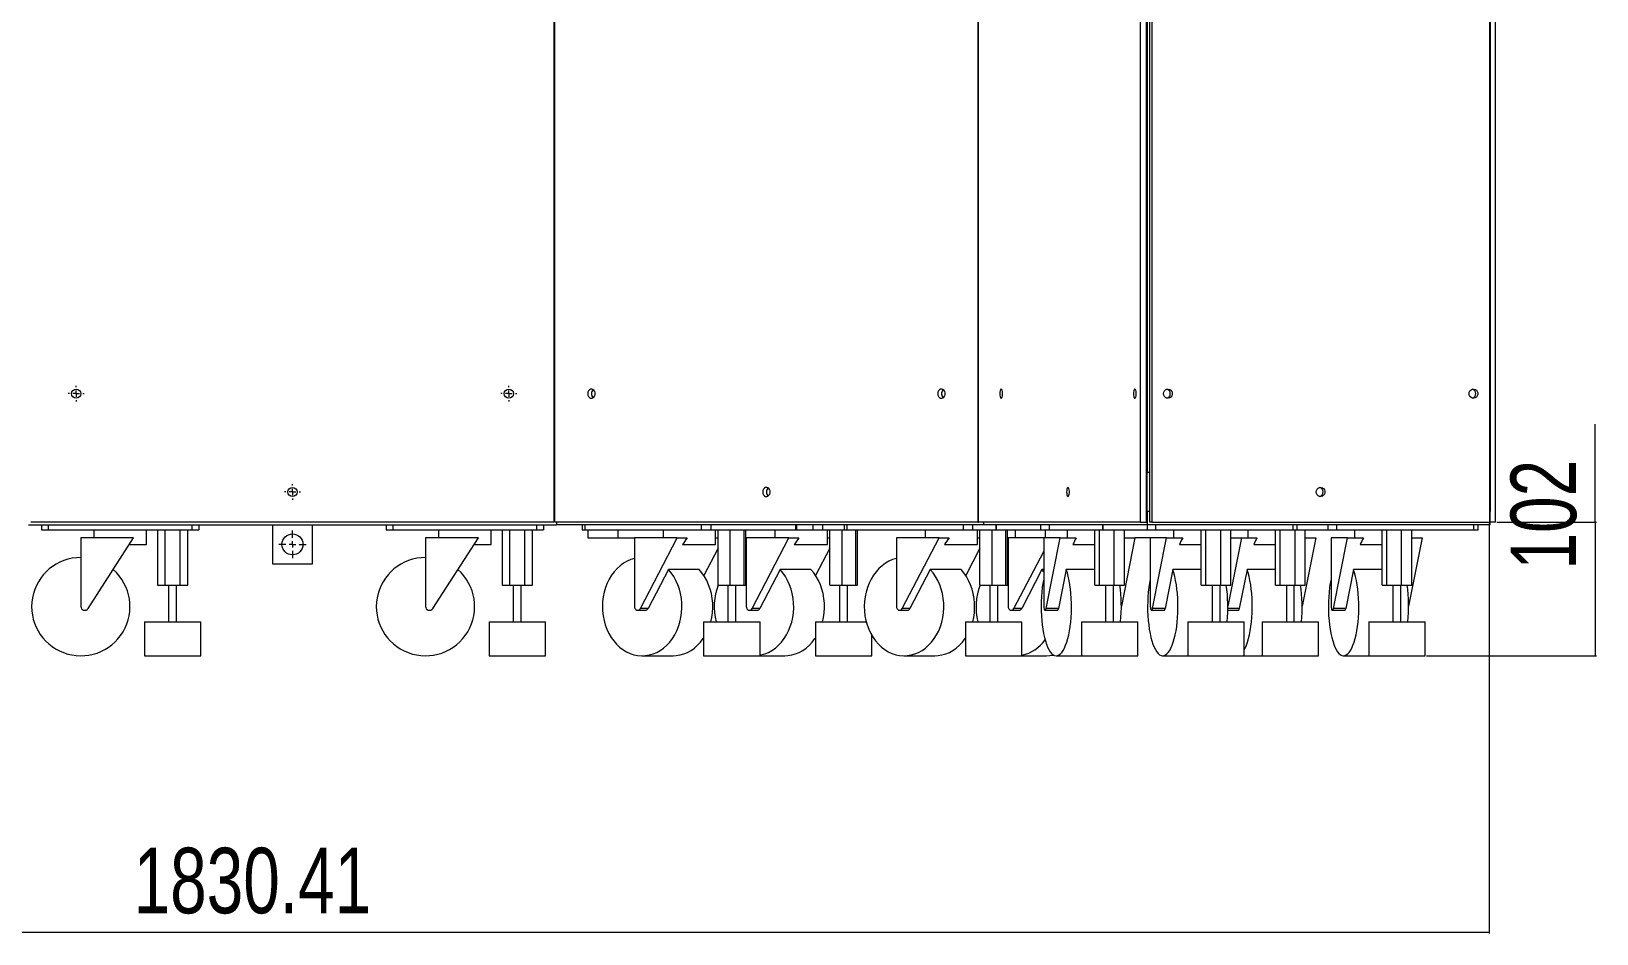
# Model space of a CAD drawing. Header units: millimetres. Extents: x 1529 to 6255, y 1713 to 5797.
# Drawn here: x 2579 to 3773, y 1713 to 2401 of the extents above; entities that cross this region are included whole.
import ezdxf

# ---------------------------------------------------------------- set-up
doc = ezdxf.new("R2010")
doc.units = ezdxf.units.MM
doc.styles.add('SLDTEXTSTYLE0', font='TXT', dxfattribs={"width": 0.75})
doc.dimstyles.new('SLDDIMSTYLE0', dxfattribs={"dimtxt": 50, "dimasz": 3.302, "dimexe": 0, "dimexo": 0.0625, "dimgap": 12.5, "dimtad": 1, "dimrnd": 1e-09, "dimzin": 12, "dimdsep": 46, "dimtxsty": 'SLDTEXTSTYLE0', "dimsah": 1, "dimcen": 0.09, "dimadec": 0, "dimazin": 3, "dimtfac": 1, "dimtofl": 0, "dimtmove": 0, "dimatfit": 3, "dimfxl": 0, "dimfrac": 2, "dimtolj": 1, "dimtzin": 12, "dimarcsym": 0})

# ---------------------------------------------------------------- blocks, each defined once
blk = doc.blocks.new('_D_3')
at = {"color": 7, "linetype": 'Continuous', "lineweight": 0}
for p, q in [((1860.5, 2025.7), (1860.5, 1712.8)), ((3690.9, 2025.7), (3690.9, 1712.8)), ((1860.5, 1713.8), (3690.9, 1713.8))]:
    blk.add_line(p, q, dxfattribs=at)
for points in [[(1860.5, 1713.8), (1863.8, 1713.3), (1863.8, 1714.3)], [(3690.9, 1713.8), (3687.6, 1714.3), (3687.6, 1713.3)]]:
    blk.add_solid(points, dxfattribs=at)
at = {"color": 7, "linetype": 'Continuous', "lineweight": 0, "insert": (2656.9, 1778.2), "char_height": 50, "attachment_point": 1, "style": 'SLDTEXTSTYLE0'}
blk.add_mtext('1830.41', dxfattribs=at)
blk = doc.blocks.new('_D_4')
at = {"color": 7, "linetype": 'Continuous', "lineweight": 0}
for p, q in [((3771.7, 2026.7), (3771.7, 2101.3)), ((3696.7, 2026.7), (3772.7, 2026.7)), ((3771.7, 2026.7), (3771.7, 1924.7)), ((3643, 1924.7), (3772.7, 1924.7))]:
    blk.add_line(p, q, dxfattribs=at)
for points in [[(3771.7, 2026.7), (3771.2, 2023.4), (3772.2, 2023.4)], [(3771.7, 1924.7), (3772.2, 1928), (3771.2, 1928)]]:
    blk.add_solid(points, dxfattribs=at)
at = {"color": 7, "linetype": 'Continuous', "lineweight": 0, "insert": (3707.2, 1990.5), "char_height": 50, "attachment_point": 1, "rotation": 90, "style": 'SLDTEXTSTYLE0'}
blk.add_mtext('102', dxfattribs=at)
blk = doc.blocks.new('SW_CENTERMARKSYMBOL_4')
at = {"color": 0, "linetype": 'Continuous', "lineweight": 0}
for p, q in [((-5, 0), (-6, 0)), ((0, 0), (-2.5, 0)), ((0, 5), (0, 6)), ((0, 0), (0, 2.5)), ((0, 0), (0, -2.5)), ((0, 0), (2.5, 0)), ((5, 0), (6, 0)), ((0, -5), (0, -6))]:
    blk.add_line(p, q, dxfattribs=at)
blk = doc.blocks.new('SW_CENTERMARKSYMBOL_5')
at = {"color": 0, "linetype": 'Continuous', "lineweight": 0}
for p, q in [((-5, 0), (-6, 0)), ((0, 0), (-2.5, 0)), ((0, 5), (0, 6)), ((0, 0), (0, 2.5)), ((0, 0), (0, -2.5)), ((0, 0), (2.5, 0)), ((5, 0), (6, 0)), ((0, -5), (0, -6))]:
    blk.add_line(p, q, dxfattribs=at)
blk = doc.blocks.new('SW_CENTERMARKSYMBOL_6')
at = {"color": 0, "linetype": 'Continuous', "lineweight": 0}
for p, q in [((-5, 0), (-6, 0)), ((0, 0), (-2.5, 0)), ((0, 5), (0, 6)), ((0, 0), (0, 2.5)), ((0, 0), (0, -2.5)), ((0, 0), (2.5, 0)), ((5, 0), (6, 0)), ((0, -5), (0, -6))]:
    blk.add_line(p, q, dxfattribs=at)
blk = doc.blocks.new('SW_CENTERMARKSYMBOL_9')
at = {"color": 0, "linetype": 'Continuous', "lineweight": 0}
for p, q in [((-5, 0), (-10.5, 0)), ((0, 0), (-2.5, 0)), ((0, 5), (0, 10.5)), ((0, 0), (0, 2.5)), ((0, 0), (0, -2.5)), ((0, 0), (2.5, 0)), ((5, 0), (10.5, 0)), ((0, -5), (0, -10.5))]:
    blk.add_line(p, q, dxfattribs=at)

msp = doc.modelspace()

# ---------------------------------------------------------------- linework, layer by layer
at = {"color": 7, "linetype": 'Continuous', "lineweight": 15}
for p, q in [((2977.557, 2722.678), (2977.557, 2026.678)), ((2978.236, 2026.678), (2978.236, 2722.678)), ((3300.953, 2722.678), (3300.953, 2026.678)), ((3301.373, 2026.678), (3301.373, 2722.678)), ((3424.64, 2722.678), (3424.64, 2026.678)), ((3429.396, 2026.678), (3429.396, 2722.678)), ((3431.916, 2026.678), (3431.916, 2722.678)), ((3433.461, 2722.678), (3433.461, 2026.678)), ((3691.197, 2722.678), (3691.197, 2026.678)), ((3695.691, 2026.678), (3695.691, 2722.678)), ((3430.013, 2684.678), (3430.013, 2064.678)), ((3691.554, 2684.678), (3691.554, 2064.678)), ((3430.013, 2064.678), (3429.396, 2064.678)), ((3430.013, 2064.678), (3431.916, 2064.678)), ((3430.013, 2034.678), (3430.013, 2064.678)), ((3691.554, 2064.678), (3691.197, 2064.678)), ((3691.554, 2064.678), (3691.554, 2034.678)), ((2977.557, 2034.678), (2978.236, 2034.678)), ((3429.396, 2034.678), (3430.014, 2034.678)), ((3430.013, 2034.678), (3429.396, 2034.678)), ((3430.014, 2034.678), (3430.013, 2034.678)), ((3430.014, 2034.678), (3430.014, 2024.678)), ((3431.916, 2034.678), (3430.014, 2034.678)), ((3691.554, 2034.678), (3691.197, 2034.678)), ((3691.554, 2024.678), (3691.554, 2034.678)), ((2576.657, 2024.678), (2979.557, 2024.678)), ((2977.557, 2026.678), (2578.657, 2026.678)), ((2586.657, 2024.678), (2586.657, 2020.678)), ((2586.657, 2020.678), (2591.657, 2020.678)), ((2591.657, 2024.678), (2591.657, 2020.678)), ((2591.657, 2020.678), (2701.657, 2020.678)), ((2626.657, 2020.678), (2626.657, 2014.678)), ((2666.657, 2009.678), (2666.657, 2020.678)), ((2675.11, 2020.678), (2675.11, 1978.678)), ((2680.883, 1978.678), (2680.883, 2020.678)), ((2692.43, 1978.678), (2692.43, 2020.678)), ((2698.204, 1978.678), (2698.204, 2020.678)), ((2701.657, 2020.678), (2701.657, 2024.678)), ((2701.657, 2020.678), (2706.657, 2020.678)), ((2706.657, 2024.678), (2706.657, 2020.678)), ((2763.107, 1994.678), (2763.107, 2024.678)), ((2793.107, 2024.678), (2793.107, 1994.678)), ((2849.557, 2024.678), (2849.557, 2020.678)), ((2849.557, 2020.678), (2854.557, 2020.678)), ((2854.557, 2024.678), (2854.557, 2020.678)), ((2854.557, 2020.678), (2964.557, 2020.678)), ((2889.557, 2020.678), (2889.557, 2014.678)), ((2929.557, 2009.678), (2929.557, 2020.678)), ((2938.01, 2020.678), (2938.01, 1978.678)), ((2943.783, 1978.678), (2943.783, 2020.678)), ((2955.33, 1978.678), (2955.33, 2020.678)), ((2961.104, 1978.678), (2961.104, 2020.678)), ((2964.557, 2020.678), (2964.557, 2024.678)), ((2964.557, 2020.678), (2969.557, 2020.678)), ((2969.557, 2024.678), (2969.557, 2020.678)), ((3300.953, 2026.678), (2978.236, 2026.678)), ((2979.557, 2026.678), (2979.557, 2024.678)), ((3305.51, 2024.678), (2979.557, 2024.678)), ((2999.042, 2024.678), (2999.042, 2020.678)), ((2999.042, 2020.678), (3001.103, 2020.678)), ((3001.103, 2024.678), (3001.103, 2020.678)), ((3001.103, 2020.678), (3090.095, 2020.678)), ((3003.498, 2020.678), (3003.498, 2014.678)), ((3026.151, 2020.678), (3026.151, 2014.678)), ((3060.867, 2020.678), (3060.867, 2014.678)), ((3090.095, 2020.678), (3090.095, 2024.678)), ((3090.095, 2020.678), (3097.079, 2020.678)), ((3097.079, 2024.678), (3097.079, 2020.678)), ((3097.079, 2020.678), (3161.736, 2020.678)), ((3100.867, 2009.678), (3100.867, 2020.678)), ((3102.679, 1978.678), (3102.679, 2020.678)), ((3112.02, 1978.678), (3112.02, 2020.678)), ((3122.569, 1978.678), (3122.569, 2020.678)), ((3123.776, 1978.678), (3123.776, 2020.678)), ((3146.095, 2020.678), (3146.095, 2014.678)), ((3161.736, 2024.678), (3161.736, 2020.678)), ((3161.736, 2020.678), (3162.691, 2020.678)), ((3162.691, 2020.678), (3162.691, 2024.678)), ((3162.691, 2020.678), (3175.324, 2020.678)), ((3175.324, 2020.678), (3175.324, 2024.678)), ((3175.324, 2020.678), (3182.308, 2020.678)), ((3182.308, 2024.678), (3182.308, 2020.678)), ((3182.308, 2020.678), (3198.789, 2020.678)), ((3186.095, 2009.678), (3186.095, 2020.678)), ((3187.907, 1978.678), (3187.907, 2020.678)), ((3197.249, 1978.678), (3197.249, 2020.678)), ((3198.789, 2024.678), (3198.789, 2020.678)), ((3198.789, 2020.678), (3200.85, 2020.678)), ((3200.85, 2024.678), (3200.85, 2020.678)), ((3200.85, 2020.678), (3289.842, 2020.678)), ((3207.798, 1978.678), (3207.798, 2020.678)), ((3209.005, 1978.678), (3209.005, 2020.678)), ((3260.613, 2020.678), (3260.613, 2014.678)), ((3289.842, 2020.678), (3289.842, 2024.678)), ((3289.842, 2020.678), (3296.826, 2020.678)), ((3296.826, 2024.678), (3296.826, 2020.678)), ((3296.826, 2020.678), (3314.656, 2020.678)), ((3300.613, 2009.678), (3300.613, 2020.678)), ((3300.953, 2026.678), (3301.373, 2026.678)), ((3424.64, 2026.678), (3301.373, 2026.678)), ((3302.425, 1978.678), (3302.425, 2020.678)), ((3305.51, 2024.678), (3305.51, 2026.678)), ((3430.014, 2024.678), (3305.51, 2024.678)), ((3311.767, 1978.678), (3311.767, 2020.678)), ((3314.656, 2024.678), (3314.656, 2020.678)), ((3314.656, 2020.678), (3314.901, 2020.678)), ((3314.901, 2024.678), (3314.901, 2020.678)), ((3314.901, 2020.678), (3348.893, 2020.678)), ((3322.315, 1978.678), (3322.315, 2020.678)), ((3323.522, 1978.678), (3323.522, 2020.678)), ((3329.451, 2014.678), (3329.451, 2020.678)), ((3348.893, 2020.678), (3348.893, 2024.678)), ((3348.893, 2020.678), (3355.193, 2020.678)), ((3352.104, 2020.678), (3352.104, 2014.678)), ((3355.193, 2024.678), (3355.193, 2020.678)), ((3355.193, 2020.678), (3395.897, 2020.678)), ((3368.96, 2020.678), (3368.96, 2014.678)), ((3390.026, 1978.678), (3390.026, 2020.678)), ((3393.595, 1978.678), (3393.595, 2020.678)), ((3395.897, 2024.678), (3395.897, 2020.678)), ((3395.897, 2020.678), (3396.142, 2020.678)), ((3396.142, 2024.678), (3396.142, 2020.678)), ((3396.142, 2020.678), (3430.133, 2020.678)), ((3404.889, 1978.678), (3404.889, 2020.678)), ((3412.616, 1978.678), (3412.616, 2020.678)), ((3424.64, 2026.678), (3429.396, 2026.678)), ((3691.554, 2024.678), (3430.014, 2024.678)), ((3430.133, 2020.678), (3430.133, 2024.678)), ((3430.133, 2020.678), (3436.434, 2020.678)), ((3433.461, 2026.678), (3431.916, 2026.678)), ((3433.461, 2026.678), (3691.197, 2026.678)), ((3436.434, 2024.678), (3436.434, 2020.678)), ((3436.434, 2020.678), (3541.05, 2020.678)), ((3450.201, 2020.678), (3450.201, 2014.678)), ((3471.267, 1978.678), (3471.267, 2020.678)), ((3474.835, 1978.678), (3474.835, 2020.678)), ((3486.13, 1978.678), (3486.13, 2020.678)), ((3493.856, 1978.678), (3493.856, 2020.678)), ((3506.864, 2020.678), (3506.864, 2014.678)), ((3527.93, 1978.678), (3527.93, 2020.678)), ((3531.498, 1978.678), (3531.498, 2020.678)), ((3541.05, 2024.678), (3541.05, 2020.678)), ((3541.05, 2020.678), (3544.505, 2020.678)), ((3542.792, 1978.678), (3542.792, 2020.678)), ((3544.505, 2020.678), (3544.505, 2024.678)), ((3544.505, 2020.678), (3568.037, 2020.678)), ((3550.519, 1978.678), (3550.519, 2020.678)), ((3568.037, 2020.678), (3568.037, 2024.678)), ((3568.037, 2020.678), (3574.337, 2020.678)), ((3574.337, 2024.678), (3574.337, 2020.678)), ((3574.337, 2020.678), (3678.953, 2020.678)), ((3588.104, 2020.678), (3588.104, 2014.678)), ((3609.17, 1978.678), (3609.17, 2020.678)), ((3612.738, 1978.678), (3612.738, 2020.678)), ((3624.033, 1978.678), (3624.033, 2020.678)), ((3631.759, 1978.678), (3631.759, 2020.678)), ((3678.953, 2024.678), (3678.953, 2020.678)), ((3678.953, 2020.678), (3682.408, 2020.678)), ((3682.408, 2020.678), (3682.408, 2024.678)), ((3695.691, 2026.678), (3691.554, 2026.678)), ((2616.657, 2014.678), (2616.657, 1962.365)), ((2656.968, 2014.678), (2616.657, 2014.678)), ((2622.178, 1960.738), (2656.968, 2014.678)), ((2653.743, 2009.678), (2666.657, 2009.678)), ((2879.557, 2014.678), (2879.557, 1962.365)), ((2919.868, 2014.678), (2879.557, 2014.678)), ((2885.078, 1960.738), (2919.868, 2014.678)), ((2916.643, 2009.678), (2929.557, 2009.678)), ((3003.498, 2014.678), (3026.151, 2014.678)), ((3026.151, 2014.678), (3038.962, 2014.678)), ((3038.962, 2014.678), (3038.962, 1962.365)), ((3071.575, 2014.678), (3038.962, 2014.678)), ((3043.429, 1960.738), (3071.575, 2014.678)), ((3071.575, 2014.678), (3079.135, 2014.678)), ((3075.606, 2009.678), (3100.867, 2009.678)), ((3102.679, 2006.7), (3091.836, 1985.92)), ((3100.867, 2014.678), (3102.679, 2014.678)), ((3123.776, 2014.678), (3124.191, 2014.678)), ((3124.191, 2014.678), (3124.191, 1962.365)), ((3156.804, 2014.678), (3124.191, 2014.678)), ((3128.658, 1960.738), (3156.804, 2014.678)), ((3156.804, 2014.678), (3164.364, 2014.678)), ((3160.835, 2009.678), (3186.095, 2009.678)), ((3187.907, 2006.7), (3177.064, 1985.92)), ((3186.095, 2014.678), (3187.907, 2014.678)), ((3238.709, 2014.678), (3238.709, 1962.365)), ((3271.321, 2014.678), (3238.709, 2014.678)), ((3243.175, 1960.738), (3271.321, 2014.678)), ((3271.321, 2014.678), (3278.881, 2014.678)), ((3275.352, 2009.678), (3300.613, 2009.678)), ((3302.425, 2006.7), (3291.582, 1985.92)), ((3300.613, 2014.678), (3302.425, 2014.678)), ((3323.938, 2014.678), (3323.938, 1962.365)), ((3329.451, 2014.678), (3323.938, 2014.678)), ((3351.158, 2014.678), (3329.451, 2014.678)), ((3351.158, 2014.678), (3351.158, 1962.365)), ((3363.615, 2014.678), (3351.158, 2014.678)), ((3352.864, 1960.738), (3363.615, 2014.678)), ((3363.615, 2014.678), (3375.848, 2014.678)), ((3373.363, 2009.678), (3390.026, 2009.678)), ((3420.678, 2014.678), (3410.298, 1962.599)), ((3412.616, 2014.678), (3420.678, 2014.678)), ((3432.399, 2014.678), (3420.678, 2014.678)), ((3432.399, 2014.678), (3432.399, 1962.365)), ((3444.855, 2014.678), (3432.399, 2014.678)), ((3434.105, 1960.738), (3444.855, 2014.678)), ((3444.855, 2014.678), (3457.089, 2014.678)), ((3454.603, 2009.678), (3471.267, 2009.678)), ((3501.919, 2014.678), (3491.539, 1962.599)), ((3493.856, 2014.678), (3501.919, 2014.678)), ((3501.919, 2014.678), (3513.751, 2014.678)), ((3511.266, 2009.678), (3527.93, 2009.678)), ((3558.581, 2014.678), (3548.202, 1962.599)), ((3550.519, 2014.678), (3558.581, 2014.678)), ((3570.302, 2014.678), (3570.302, 1962.365)), ((3582.759, 2014.678), (3570.302, 2014.678)), ((3572.008, 1960.738), (3582.759, 2014.678)), ((3582.759, 2014.678), (3594.992, 2014.678)), ((3592.506, 2009.678), (3609.17, 2009.678)), ((3639.822, 2014.678), (3629.442, 1962.599)), ((3631.759, 2014.678), (3639.822, 2014.678)), ((2793.107, 1994.678), (2763.107, 1994.678)), ((3328.404, 1960.738), (3351.158, 2004.345)), ((3064.796, 1990.423), (3049.307, 1960.738)), ((3088.308, 1990.423), (3064.796, 1990.423)), ((3150.025, 1990.423), (3134.536, 1960.738)), ((3173.537, 1990.423), (3150.025, 1990.423)), ((3264.543, 1990.423), (3249.053, 1960.738)), ((3288.054, 1990.423), (3264.543, 1990.423)), ((3349.772, 1990.423), (3334.282, 1960.738)), ((3351.158, 1990.423), (3349.772, 1990.423)), ((3351.158, 1988.83), (3349.772, 1990.423)), ((3368.291, 1990.423), (3362.375, 1960.738)), ((3390.026, 1990.423), (3368.291, 1990.423)), ((3449.532, 1990.423), (3443.615, 1960.738)), ((3471.267, 1990.423), (3449.532, 1990.423)), ((3506.194, 1990.423), (3500.278, 1960.738)), ((3527.93, 1990.423), (3506.194, 1990.423)), ((3587.435, 1990.423), (3581.519, 1960.738)), ((3609.17, 1990.423), (3587.435, 1990.423)), ((2675.11, 1978.678), (2680.883, 1978.678)), ((2680.883, 1978.678), (2692.43, 1978.678)), ((2683.657, 1978.678), (2683.657, 1950.678)), ((2689.657, 1950.678), (2689.657, 1978.678)), ((2692.43, 1978.678), (2698.204, 1978.678)), ((2938.01, 1978.678), (2943.783, 1978.678)), ((2943.783, 1978.678), (2955.33, 1978.678)), ((2946.557, 1978.678), (2946.557, 1950.678)), ((2952.557, 1950.678), (2952.557, 1978.678)), ((2955.33, 1978.678), (2961.104, 1978.678)), ((3102.679, 1978.678), (3112.02, 1978.678)), ((3110.227, 1978.678), (3110.227, 1950.678)), ((3112.02, 1978.678), (3122.569, 1978.678)), ((3116.227, 1950.678), (3116.227, 1978.678)), ((3122.569, 1978.678), (3123.776, 1978.678)), ((3187.907, 1978.678), (3197.249, 1978.678)), ((3195.456, 1978.678), (3195.456, 1950.678)), ((3197.249, 1978.678), (3207.798, 1978.678)), ((3201.456, 1950.678), (3201.456, 1978.678)), ((3207.798, 1978.678), (3209.005, 1978.678)), ((3302.425, 1978.678), (3311.767, 1978.678)), ((3309.974, 1978.678), (3309.974, 1950.678)), ((3311.767, 1978.678), (3322.315, 1978.678)), ((3315.973, 1950.678), (3315.973, 1978.678)), ((3322.315, 1978.678), (3323.522, 1978.678)), ((3390.026, 1978.678), (3393.595, 1978.678)), ((3393.595, 1978.678), (3404.889, 1978.678)), ((3398.321, 1978.678), (3398.321, 1950.678)), ((3404.321, 1950.678), (3404.321, 1978.678)), ((3404.889, 1978.678), (3412.616, 1978.678)), ((3471.267, 1978.678), (3474.835, 1978.678)), ((3474.835, 1978.678), (3486.13, 1978.678)), ((3479.562, 1978.678), (3479.562, 1950.678)), ((3485.562, 1950.678), (3485.562, 1978.678)), ((3486.13, 1978.678), (3493.856, 1978.678)), ((3527.93, 1978.678), (3531.498, 1978.678)), ((3531.498, 1978.678), (3542.792, 1978.678)), ((3536.224, 1978.678), (3536.224, 1950.678)), ((3542.224, 1950.678), (3542.224, 1978.678)), ((3542.792, 1978.678), (3550.519, 1978.678)), ((3609.17, 1978.678), (3612.738, 1978.678)), ((3612.738, 1978.678), (3624.033, 1978.678)), ((3617.465, 1978.678), (3617.465, 1950.678)), ((3623.465, 1950.678), (3623.465, 1978.678)), ((3624.033, 1978.678), (3631.759, 1978.678)), ((3041.39, 1959.365), (3047.267, 1959.365)), ((3049.307, 1960.738), (3043.429, 1960.738)), ((3126.618, 1959.365), (3132.496, 1959.365)), ((3134.536, 1960.738), (3128.658, 1960.738)), ((3241.136, 1959.365), (3247.014, 1959.365)), ((3249.053, 1960.738), (3243.175, 1960.738)), ((3326.365, 1959.365), (3332.243, 1959.365)), ((3334.282, 1960.738), (3328.404, 1960.738)), ((3352.085, 1959.365), (3361.596, 1959.365)), ((3362.375, 1960.738), (3352.864, 1960.738)), ((3433.326, 1959.365), (3442.836, 1959.365)), ((3443.615, 1960.738), (3434.105, 1960.738)), ((3491.507, 1959.365), (3499.499, 1959.365)), ((3571.229, 1959.365), (3580.739, 1959.365)), ((3581.519, 1960.738), (3572.008, 1960.738)), ((2665.157, 1950.678), (2665.157, 1924.678)), ((2665.157, 1950.678), (2708.157, 1950.678)), ((2708.157, 1924.678), (2708.157, 1950.678)), ((2928.057, 1950.678), (2928.057, 1924.678)), ((2928.057, 1950.678), (2971.057, 1950.678)), ((2971.057, 1924.678), (2971.057, 1950.678)), ((3091.727, 1950.678), (3091.727, 1924.678)), ((3091.727, 1950.678), (3134.727, 1950.678)), ((3134.727, 1924.678), (3134.727, 1950.678)), ((3176.956, 1950.678), (3176.956, 1924.678)), ((3176.956, 1950.678), (3215.71, 1950.678)), ((3291.474, 1950.678), (3291.474, 1924.678)), ((3291.474, 1950.678), (3334.474, 1950.678)), ((3334.474, 1924.678), (3334.474, 1950.678)), ((3379.821, 1950.678), (3379.821, 1924.678)), ((3379.821, 1950.678), (3422.821, 1950.678)), ((3422.821, 1924.678), (3422.821, 1950.678)), ((3461.062, 1950.678), (3461.062, 1924.678)), ((3461.062, 1950.678), (3504.062, 1950.678)), ((3504.062, 1924.678), (3504.062, 1950.678)), ((3517.724, 1950.678), (3517.724, 1924.678)), ((3517.724, 1950.678), (3560.724, 1950.678)), ((3560.724, 1924.678), (3560.724, 1950.678)), ((3598.965, 1950.678), (3598.965, 1924.678)), ((3598.965, 1950.678), (3641.965, 1950.678)), ((3641.965, 1924.678), (3641.965, 1950.678)), ((3219.956, 1924.678), (3219.956, 1940.284)), ((2665.157, 1924.678), (2708.157, 1924.678)), ((2928.057, 1924.678), (2971.057, 1924.678)), ((3044.84, 1924.678), (3068.352, 1924.678)), ((3091.727, 1924.678), (3134.727, 1924.678)), ((3134.727, 1924.678), (3153.581, 1924.678)), ((3176.956, 1924.678), (3219.956, 1924.678)), ((3244.587, 1924.678), (3268.098, 1924.678)), ((3291.474, 1924.678), (3334.474, 1924.678)), ((3334.474, 1924.678), (3353.327, 1924.678)), ((3360.669, 1924.678), (3379.821, 1924.678)), ((3379.821, 1924.678), (3422.821, 1924.678)), ((3441.909, 1924.678), (3461.062, 1924.678)), ((3461.062, 1924.678), (3504.062, 1924.678)), ((3504.062, 1924.678), (3517.724, 1924.678)), ((3517.724, 1924.678), (3560.724, 1924.678)), ((3579.812, 1924.678), (3598.965, 1924.678)), ((3598.965, 1924.678), (3641.965, 1924.678))]:
    msp.add_line(p, q, dxfattribs=at)
at = {"color": 8, "linetype": 'Continuous', "lineweight": 15}
msp.add_line((3500.278, 1960.738), (3491.531, 1960.738), dxfattribs=at)
at = {"color": 7, "linetype": 'Continuous', "lineweight": 15, "flags": 128}
for points in [[(3003.276, 2124.678), (3003.429, 2123.542), (3003.873, 2122.529), (3004.558, 2121.748), (3005.412, 2121.285), (3006.341, 2121.19), (3007.245, 2121.473), (3008.025, 2122.103), (3008.597, 2123.012), (3008.9, 2124.102), (3008.9, 2125.254), (3008.597, 2126.344), (3008.025, 2127.253), (3007.245, 2127.883), (3006.341, 2128.166), (3005.412, 2128.071), (3004.558, 2127.608), (3003.873, 2126.828), (3003.429, 2125.815), (3003.276, 2124.678)], [(3270.251, 2124.678), (3270.405, 2123.542), (3270.848, 2122.529), (3271.534, 2121.748), (3272.388, 2121.285), (3273.317, 2121.19), (3274.22, 2121.473), (3275, 2122.103), (3275.573, 2123.012), (3275.876, 2124.102), (3275.876, 2125.254), (3275.573, 2126.344), (3275, 2127.253), (3274.22, 2127.883), (3273.317, 2128.166), (3272.388, 2128.071), (3271.534, 2127.608), (3270.848, 2126.828), (3270.405, 2125.815), (3270.251, 2124.678)], [(3317.566, 2124.678), (3317.624, 2123.542), (3317.794, 2122.529), (3318.056, 2121.748), (3318.382, 2121.285), (3318.737, 2121.19), (3319.082, 2121.473), (3319.38, 2122.103), (3319.599, 2123.012), (3319.714, 2124.102), (3319.714, 2125.254), (3319.599, 2126.344), (3319.38, 2127.253), (3319.082, 2127.883), (3318.737, 2128.166), (3318.382, 2128.071), (3318.056, 2127.608), (3317.794, 2126.828), (3317.624, 2125.815), (3317.566, 2124.678)], [(3419.541, 2124.678), (3419.6, 2123.542), (3419.769, 2122.529), (3420.031, 2121.748), (3420.357, 2121.285), (3420.712, 2121.19), (3421.057, 2121.473), (3421.355, 2122.103), (3421.574, 2123.012), (3421.69, 2124.102), (3421.69, 2125.254), (3421.574, 2126.344), (3421.355, 2127.253), (3421.057, 2127.883), (3420.712, 2128.166), (3420.357, 2128.071), (3420.031, 2127.608), (3419.769, 2126.828), (3419.6, 2125.815), (3419.541, 2124.678)], [(3442.496, 2124.678), (3442.676, 2125.815), (3443.198, 2126.828), (3444.004, 2127.608), (3445.007, 2128.071), (3446.099, 2128.166), (3447.162, 2127.883), (3448.079, 2127.253), (3448.752, 2126.344), (3449.108, 2125.254), (3449.108, 2124.102), (3448.752, 2123.012), (3448.079, 2122.103), (3447.162, 2121.473), (3446.099, 2121.19), (3445.007, 2121.285), (3444.004, 2121.748), (3443.198, 2122.529), (3442.676, 2123.542), (3442.496, 2124.678)], [(3675.505, 2124.678), (3675.685, 2125.815), (3676.207, 2126.828), (3677.013, 2127.608), (3678.016, 2128.071), (3679.108, 2128.166), (3680.17, 2127.883), (3681.088, 2127.253), (3681.761, 2126.344), (3682.117, 2125.254), (3682.117, 2124.102), (3681.761, 2123.012), (3681.088, 2122.103), (3680.17, 2121.473), (3679.108, 2121.19), (3678.016, 2121.285), (3677.013, 2121.748), (3676.207, 2122.529), (3675.685, 2123.542), (3675.505, 2124.678)], [(3136.763, 2049.678), (3136.917, 2048.542), (3137.36, 2047.529), (3138.046, 2046.748), (3138.9, 2046.285), (3139.829, 2046.19), (3140.732, 2046.473), (3141.513, 2047.103), (3142.085, 2048.012), (3142.388, 2049.102), (3142.388, 2050.254), (3142.085, 2051.344), (3141.513, 2052.253), (3140.732, 2052.883), (3139.829, 2053.166), (3138.9, 2053.071), (3138.046, 2052.608), (3137.36, 2051.828), (3136.917, 2050.815), (3136.763, 2049.678)], [(3368.554, 2049.678), (3368.612, 2048.542), (3368.782, 2047.529), (3369.044, 2046.748), (3369.37, 2046.285), (3369.724, 2046.19), (3370.07, 2046.473), (3370.368, 2047.103), (3370.586, 2048.012), (3370.702, 2049.102), (3370.702, 2050.254), (3370.586, 2051.344), (3370.368, 2052.253), (3370.07, 2052.883), (3369.724, 2053.166), (3369.37, 2053.071), (3369.044, 2052.608), (3368.782, 2051.828), (3368.612, 2050.815), (3368.554, 2049.678)], [(3559, 2049.678), (3559.181, 2050.815), (3559.702, 2051.828), (3560.508, 2052.608), (3561.512, 2053.071), (3562.604, 2053.166), (3563.666, 2052.883), (3564.583, 2052.253), (3565.256, 2051.344), (3565.612, 2050.254), (3565.612, 2049.102), (3565.256, 2048.012), (3564.583, 2047.103), (3563.666, 2046.473), (3562.604, 2046.19), (3561.512, 2046.285), (3560.508, 2046.748), (3559.702, 2047.529), (3559.181, 2048.542), (3559, 2049.678)], [(3038.962, 1998.968), (3038.954, 1998.966), (3036.08, 1998.081), (3033.291, 1996.855), (3030.611, 1995.298), (3028.067, 1993.425), (3025.682, 1991.256), (3023.481, 1988.809), (3021.482, 1986.108), (3019.706, 1983.18), (3018.17, 1980.051), (3016.887, 1976.752), (3015.871, 1973.315), (3015.131, 1969.771), (3014.673, 1966.155), (3014.503, 1962.501), (3014.622, 1958.844), (3015.029, 1955.219), (3015.72, 1951.66), (3016.688, 1948.201), (3017.925, 1944.876), (3019.417, 1941.715), (3021.152, 1938.749), (3023.113, 1936.006), (3025.28, 1933.513), (3027.634, 1931.293), (3030.152, 1929.366), (3032.81, 1927.753), (3035.582, 1926.467), (3038.442, 1925.522), (3041.364, 1924.925), (3044.318, 1924.684), (3047.278, 1924.799), (3050.214, 1925.271), (3053.099, 1926.094), (3055.905, 1927.261), (3058.606, 1928.761), (3061.176, 1930.579), (3063.591, 1932.698), (3065.826, 1935.097), (3067.862, 1937.755), (3069.678, 1940.645), (3071.258, 1943.741), (3072.587, 1947.012), (3073.65, 1950.427), (3074.44, 1953.955), (3074.948, 1957.561), (3075.168, 1961.21), (3075.1, 1964.869), (3074.744, 1968.503), (3074.103, 1972.076), (3073.183, 1975.554), (3071.993, 1978.906), (3070.544, 1982.098), (3068.851, 1985.1), (3066.929, 1987.884), (3064.796, 1990.423), (3064.796, 1990.423)], [(3124.191, 1998.968), (3124.183, 1998.966), (3123.776, 1998.863)], [(3238.709, 1998.968), (3238.7, 1998.966), (3235.827, 1998.081), (3233.037, 1996.855), (3230.357, 1995.298), (3227.813, 1993.425), (3225.429, 1991.256), (3223.227, 1988.809), (3221.228, 1986.108), (3219.452, 1983.18), (3217.916, 1980.051), (3216.633, 1976.752), (3215.617, 1973.315), (3214.877, 1969.771), (3214.42, 1966.155), (3214.25, 1962.501), (3214.369, 1958.844), (3214.776, 1955.219), (3215.466, 1951.66), (3216.435, 1948.201), (3217.671, 1944.876), (3219.164, 1941.715), (3220.899, 1938.749), (3222.859, 1936.006), (3225.027, 1933.513), (3227.381, 1931.293), (3229.898, 1929.366), (3232.556, 1927.753), (3235.328, 1926.467), (3238.189, 1925.522), (3241.11, 1924.925), (3244.065, 1924.684), (3247.024, 1924.799), (3249.96, 1925.271), (3252.845, 1926.094), (3255.652, 1927.261), (3258.353, 1928.761), (3260.923, 1930.579), (3263.337, 1932.698), (3265.572, 1935.097), (3267.608, 1937.755), (3269.425, 1940.645), (3271.005, 1943.741), (3272.333, 1947.012), (3273.397, 1950.427), (3274.186, 1953.955), (3274.694, 1957.561), (3274.915, 1961.21), (3274.847, 1964.869), (3274.49, 1968.503), (3273.849, 1972.076), (3272.929, 1975.554), (3271.739, 1978.906), (3270.291, 1982.098), (3268.597, 1985.1), (3266.675, 1987.884), (3264.543, 1990.423), (3264.543, 1990.423)], [(3323.938, 1998.968), (3323.929, 1998.966), (3323.522, 1998.863)], [(3097.228, 1950.678), (3097.951, 1953.955), (3098.459, 1957.561), (3098.68, 1961.21), (3098.612, 1964.869), (3098.255, 1968.503), (3097.614, 1972.076), (3096.694, 1975.554), (3095.504, 1978.906), (3094.056, 1982.098), (3092.362, 1985.1), (3090.44, 1987.884), (3088.308, 1990.423)], [(3134.727, 1925.123), (3135.443, 1925.271), (3138.328, 1926.094), (3141.134, 1927.261), (3143.835, 1928.761), (3146.405, 1930.579), (3148.819, 1932.698), (3151.055, 1935.097), (3153.091, 1937.755), (3154.907, 1940.645), (3156.487, 1943.741), (3157.815, 1947.012), (3158.879, 1950.427), (3159.669, 1953.955), (3160.176, 1957.561), (3160.397, 1961.21), (3160.329, 1964.869), (3159.973, 1968.503), (3159.332, 1972.076), (3158.412, 1975.554), (3157.222, 1978.906), (3155.773, 1982.098), (3154.08, 1985.1), (3152.158, 1987.884), (3150.025, 1990.423)], [(3182.457, 1950.678), (3183.18, 1953.955), (3183.688, 1957.561), (3183.909, 1961.21), (3183.841, 1964.869), (3183.484, 1968.503), (3182.843, 1972.076), (3181.923, 1975.554), (3180.733, 1978.906), (3179.285, 1982.098), (3177.591, 1985.1), (3175.669, 1987.884), (3173.537, 1990.423)], [(3296.974, 1950.678), (3297.698, 1953.955), (3298.205, 1957.561), (3298.426, 1961.21), (3298.358, 1964.869), (3298.002, 1968.503), (3297.36, 1972.076), (3296.441, 1975.554), (3295.251, 1978.906), (3293.802, 1982.098), (3292.109, 1985.1), (3290.187, 1987.884), (3288.054, 1990.423)], [(3351.158, 1983.603), (3351.068, 1983.18), (3350.481, 1980.051), (3349.991, 1976.752), (3349.603, 1973.315), (3349.321, 1969.771), (3349.146, 1966.155), (3349.081, 1962.501), (3349.126, 1958.844), (3349.282, 1955.219), (3349.546, 1951.66), (3349.916, 1948.201), (3350.388, 1944.876), (3350.958, 1941.715), (3351.621, 1938.749), (3352.37, 1936.006), (3353.197, 1933.513), (3354.097, 1931.293), (3355.058, 1929.366), (3356.073, 1927.753), (3357.132, 1926.467), (3358.225, 1925.522), (3359.341, 1924.925), (3360.469, 1924.684), (3361.6, 1924.799), (3362.721, 1925.271), (3363.823, 1926.094), (3364.895, 1927.261), (3365.927, 1928.761), (3366.908, 1930.579), (3367.831, 1932.698), (3368.685, 1935.097), (3369.462, 1937.755), (3370.156, 1940.645), (3370.759, 1943.741), (3371.267, 1947.012), (3371.673, 1950.427), (3371.975, 1953.955), (3372.169, 1957.561), (3372.253, 1961.21), (3372.227, 1964.869), (3372.091, 1968.503), (3371.846, 1972.076), (3371.495, 1975.554), (3371.04, 1978.906), (3370.487, 1982.098), (3369.84, 1985.1), (3369.106, 1987.884), (3368.291, 1990.423), (3368.291, 1990.423)], [(3432.399, 1983.603), (3432.309, 1983.18), (3431.722, 1980.051), (3431.232, 1976.752), (3430.844, 1973.315), (3430.561, 1969.771), (3430.386, 1966.155), (3430.322, 1962.501), (3430.367, 1958.844), (3430.522, 1955.219), (3430.786, 1951.66), (3431.156, 1948.201), (3431.628, 1944.876), (3432.199, 1941.715), (3432.861, 1938.749), (3433.61, 1936.006), (3434.438, 1933.513), (3435.337, 1931.293), (3436.299, 1929.366), (3437.314, 1927.753), (3438.373, 1926.467), (3439.465, 1925.522), (3440.581, 1924.925), (3441.71, 1924.684), (3442.84, 1924.799), (3443.962, 1925.271), (3445.064, 1926.094), (3446.136, 1927.261), (3447.167, 1928.761), (3448.149, 1930.579), (3449.071, 1932.698), (3449.925, 1935.097), (3450.703, 1937.755), (3451.397, 1940.645), (3452, 1943.741), (3452.507, 1947.012), (3452.914, 1950.427), (3453.215, 1953.955), (3453.409, 1957.561), (3453.494, 1961.21), (3453.468, 1964.869), (3453.331, 1968.503), (3453.086, 1972.076), (3452.735, 1975.554), (3452.281, 1978.906), (3451.727, 1982.098), (3451.081, 1985.1), (3450.346, 1987.884), (3449.532, 1990.423), (3449.532, 1990.423)], [(3504.062, 1929.153), (3504.812, 1930.579), (3505.734, 1932.698), (3506.588, 1935.097), (3507.365, 1937.755), (3508.059, 1940.645), (3508.663, 1943.741), (3509.17, 1947.012), (3509.576, 1950.427), (3509.878, 1953.955), (3510.072, 1957.561), (3510.156, 1961.21), (3510.13, 1964.869), (3509.994, 1968.503), (3509.749, 1972.076), (3509.398, 1975.554), (3508.943, 1978.906), (3508.39, 1982.098), (3507.743, 1985.1), (3507.009, 1987.884), (3506.194, 1990.423)], [(3570.302, 1983.603), (3570.212, 1983.18), (3569.625, 1980.051), (3569.135, 1976.752), (3568.747, 1973.315), (3568.464, 1969.771), (3568.29, 1966.155), (3568.225, 1962.501), (3568.27, 1958.844), (3568.426, 1955.219), (3568.689, 1951.66), (3569.059, 1948.201), (3569.532, 1944.876), (3570.102, 1941.715), (3570.764, 1938.749), (3571.513, 1936.006), (3572.341, 1933.513), (3573.24, 1931.293), (3574.202, 1929.366), (3575.217, 1927.753), (3576.276, 1926.467), (3577.369, 1925.522), (3578.485, 1924.925), (3579.613, 1924.684), (3580.743, 1924.799), (3581.865, 1925.271), (3582.967, 1926.094), (3584.039, 1927.261), (3585.071, 1928.761), (3586.052, 1930.579), (3586.974, 1932.698), (3587.828, 1935.097), (3588.606, 1937.755), (3589.3, 1940.645), (3589.903, 1943.741), (3590.411, 1947.012), (3590.817, 1950.427), (3591.119, 1953.955), (3591.312, 1957.561), (3591.397, 1961.21), (3591.371, 1964.869), (3591.235, 1968.503), (3590.99, 1972.076), (3590.638, 1975.554), (3590.184, 1978.906), (3589.631, 1982.098), (3588.984, 1985.1), (3588.25, 1987.884), (3587.435, 1990.423), (3587.435, 1990.423)], [(3038.962, 1962.365), (3039.087, 1961.418), (3039.446, 1960.568), (3040.004, 1959.901), (3040.704, 1959.487), (3041.474, 1959.366), (3042.235, 1959.552), (3042.91, 1960.026), (3043.429, 1960.738)], [(3124.191, 1962.365), (3124.315, 1961.418), (3124.675, 1960.568), (3125.233, 1959.901), (3125.933, 1959.487), (3126.703, 1959.366), (3127.464, 1959.552), (3128.139, 1960.026), (3128.658, 1960.738)], [(3238.709, 1962.365), (3238.833, 1961.418), (3239.192, 1960.568), (3239.75, 1959.901), (3240.45, 1959.487), (3241.22, 1959.366), (3241.981, 1959.552), (3242.656, 1960.026), (3243.175, 1960.738)], [(3323.938, 1962.365), (3324.062, 1961.418), (3324.421, 1960.568), (3324.979, 1959.901), (3325.679, 1959.487), (3326.449, 1959.366), (3327.21, 1959.552), (3327.885, 1960.026), (3328.404, 1960.738)], [(3351.158, 1962.365), (3351.205, 1961.418), (3351.343, 1960.568), (3351.556, 1959.901), (3351.823, 1959.487), (3352.117, 1959.366), (3352.408, 1959.552), (3352.666, 1960.026), (3352.864, 1960.738)], [(3361.596, 1959.365), (3361.628, 1959.366), (3361.919, 1959.552), (3362.176, 1960.026), (3362.375, 1960.738)], [(3432.399, 1962.365), (3432.446, 1961.418), (3432.583, 1960.568), (3432.797, 1959.901), (3433.064, 1959.487), (3433.358, 1959.366), (3433.649, 1959.552), (3433.906, 1960.026), (3434.105, 1960.738)], [(3442.836, 1959.365), (3442.868, 1959.366), (3443.159, 1959.552), (3443.417, 1960.026), (3443.615, 1960.738)], [(3499.499, 1959.365), (3499.531, 1959.366), (3499.822, 1959.552), (3500.08, 1960.026), (3500.278, 1960.738)], [(3570.302, 1962.365), (3570.349, 1961.418), (3570.487, 1960.568), (3570.7, 1959.901), (3570.967, 1959.487), (3571.261, 1959.366), (3571.552, 1959.552), (3571.81, 1960.026), (3572.008, 1960.738)], [(3580.739, 1959.365), (3580.772, 1959.366), (3581.062, 1959.552), (3581.32, 1960.026), (3581.519, 1960.738)], [(3068.352, 1924.678), (3070.789, 1924.799), (3073.725, 1925.271), (3076.61, 1926.094), (3079.417, 1927.261), (3082.118, 1928.761), (3084.688, 1930.579), (3087.102, 1932.698), (3089.338, 1935.097), (3091.373, 1937.755), (3091.727, 1938.274)], [(3153.581, 1924.678), (3156.018, 1924.799), (3158.954, 1925.271), (3161.839, 1926.094), (3164.646, 1927.261), (3167.347, 1928.761), (3169.917, 1930.579), (3172.331, 1932.698), (3174.566, 1935.097), (3176.602, 1937.755), (3176.956, 1938.274)], [(3268.098, 1924.678), (3270.535, 1924.799), (3273.472, 1925.271), (3276.357, 1926.094), (3279.163, 1927.261), (3281.864, 1928.761), (3284.434, 1930.579), (3286.848, 1932.698), (3289.084, 1935.097), (3291.12, 1937.755), (3291.474, 1938.274)], [(3353.327, 1924.678), (3355.764, 1924.799), (3358.639, 1925.258)]]:
    msp.add_lwpolyline(points, dxfattribs=at)
at = {"color": 7, "linetype": 'Continuous', "lineweight": 15}
for centre, radius in [((2613.107, 2124.678), 3.5), ((2943.107, 2124.678), 3.5), ((2778.107, 2049.678), 3.5), ((2778.107, 2009.678), 8)]:
    msp.add_circle(centre, radius, dxfattribs=at)
for centre, radius, start, end in [((3009.856, 2124.826), 3.645, 128.718329, 182.324634), ((3276.832, 2124.826), 3.645, 128.714126, 182.327892), ((3444.101, 2124.678), 3.535, 285.599072, 74.400928), ((3677.11, 2124.678), 3.535, 285.599072, 74.400928), ((3009.856, 2124.53), 3.645, 177.67333, 231.283707), ((3276.831, 2124.53), 3.644, 177.670074, 231.287909), ((3143.344, 2049.826), 3.645, 128.716293, 182.32667), ((3143.344, 2049.53), 3.645, 177.674405, 231.282632), ((3560.606, 2049.678), 3.535, 285.599117, 74.400883), ((2616.657, 1962.178), 37.5, 90, 48.868525), ((2879.557, 1962.178), 37.5, 90, 48.868525), ((3145.252, 1962.157), 45.529, 158.72298, 194.602337), ((3344.998, 1962.157), 45.529, 158.722911, 194.602284), ((3294.462, 1962.118), 115.845, 354.333003, 8.21887), ((3375.704, 1962.117), 115.843, 354.332986, 8.219131), ((3432.362, 1962.118), 115.848, 354.333167, 8.218706), ((3513.605, 1962.118), 115.845, 354.333003, 8.21887), ((2619.657, 1962.365), 3, 180, 327.179027), ((2882.557, 1962.365), 3, 180, 327.179027), ((3047.193, 1961.676), 2.313, 271.853331, 336.077864), ((3132.421, 1961.676), 2.313, 271.853331, 336.077864), ((3246.939, 1961.676), 2.313, 271.852519, 336.077901), ((3332.168, 1961.676), 2.313, 271.852347, 336.078848), ((3328.386, 1953.556), 29.078, 282.084572, 324.781176)]:
    msp.add_arc(centre, radius, start, end, dxfattribs=at)
for centre, major_axis, ratio, start_param, end_param in [((3080.867, 1998.692), (17.923, 30.569), 0.29029396, 1.19774324, 1.37721981), ((3166.095, 1998.692), (17.923, 30.569), 0.29029396, 1.19774324, 1.37721981), ((3280.613, 1998.692), (17.923, 30.569), 0.29029396, 1.19774324, 1.37721981), ((3388.96, 1998.692), (9.425, 30.527), 0.57784887, 1.20570353, 1.3851801), ((3470.201, 1998.692), (9.425, 30.527), 0.57784887, 1.20570353, 1.3851801), ((3526.864, 1998.692), (9.425, 30.527), 0.57784887, 1.20570353, 1.3851801), ((3608.104, 1998.692), (9.425, 30.527), 0.57784887, 1.20570353, 1.3851801)]:
    msp.add_ellipse(centre, major_axis=major_axis, ratio=ratio, start_param=start_param, end_param=end_param, dxfattribs=at)

# ---------------------------------------------------------------- block references
at = {"color": 7, "linetype": 'Continuous', "lineweight": 0}
for name, p in [('SW_CENTERMARKSYMBOL_5', (2613.107, 2124.678)), ('SW_CENTERMARKSYMBOL_6', (2943.107, 2124.678)), ('SW_CENTERMARKSYMBOL_4', (2778.107, 2049.678)), ('SW_CENTERMARKSYMBOL_9', (2778.107, 2009.678))]:
    msp.add_blockref(name, p, dxfattribs=at)

# ---------------------------------------------------------------- dimensions: what is measured, and where the dimension line sits
for base, p1, p2, angle, picture, middle in [((3771.691, 1924.678), (3695.691, 2026.678), (3641.965, 1924.678), 90, '_D_4', (3771.691, 2045.869)), ((3690.936, 1713.79), (1860.523, 2026.678), (3690.936, 2026.678), 0, '_D_3', (2777.015, 1713.79))]:
    dim = msp.add_linear_dim(base=base, p1=p1, p2=p2, angle=angle, dimstyle='SLDDIMSTYLE0', dxfattribs=at)
    dim.commit()
    dim.dimension.update_dxf_attribs({"geometry": picture, "text_midpoint": middle, "dimtype": 160})

doc.saveas('drawing.dxf')
